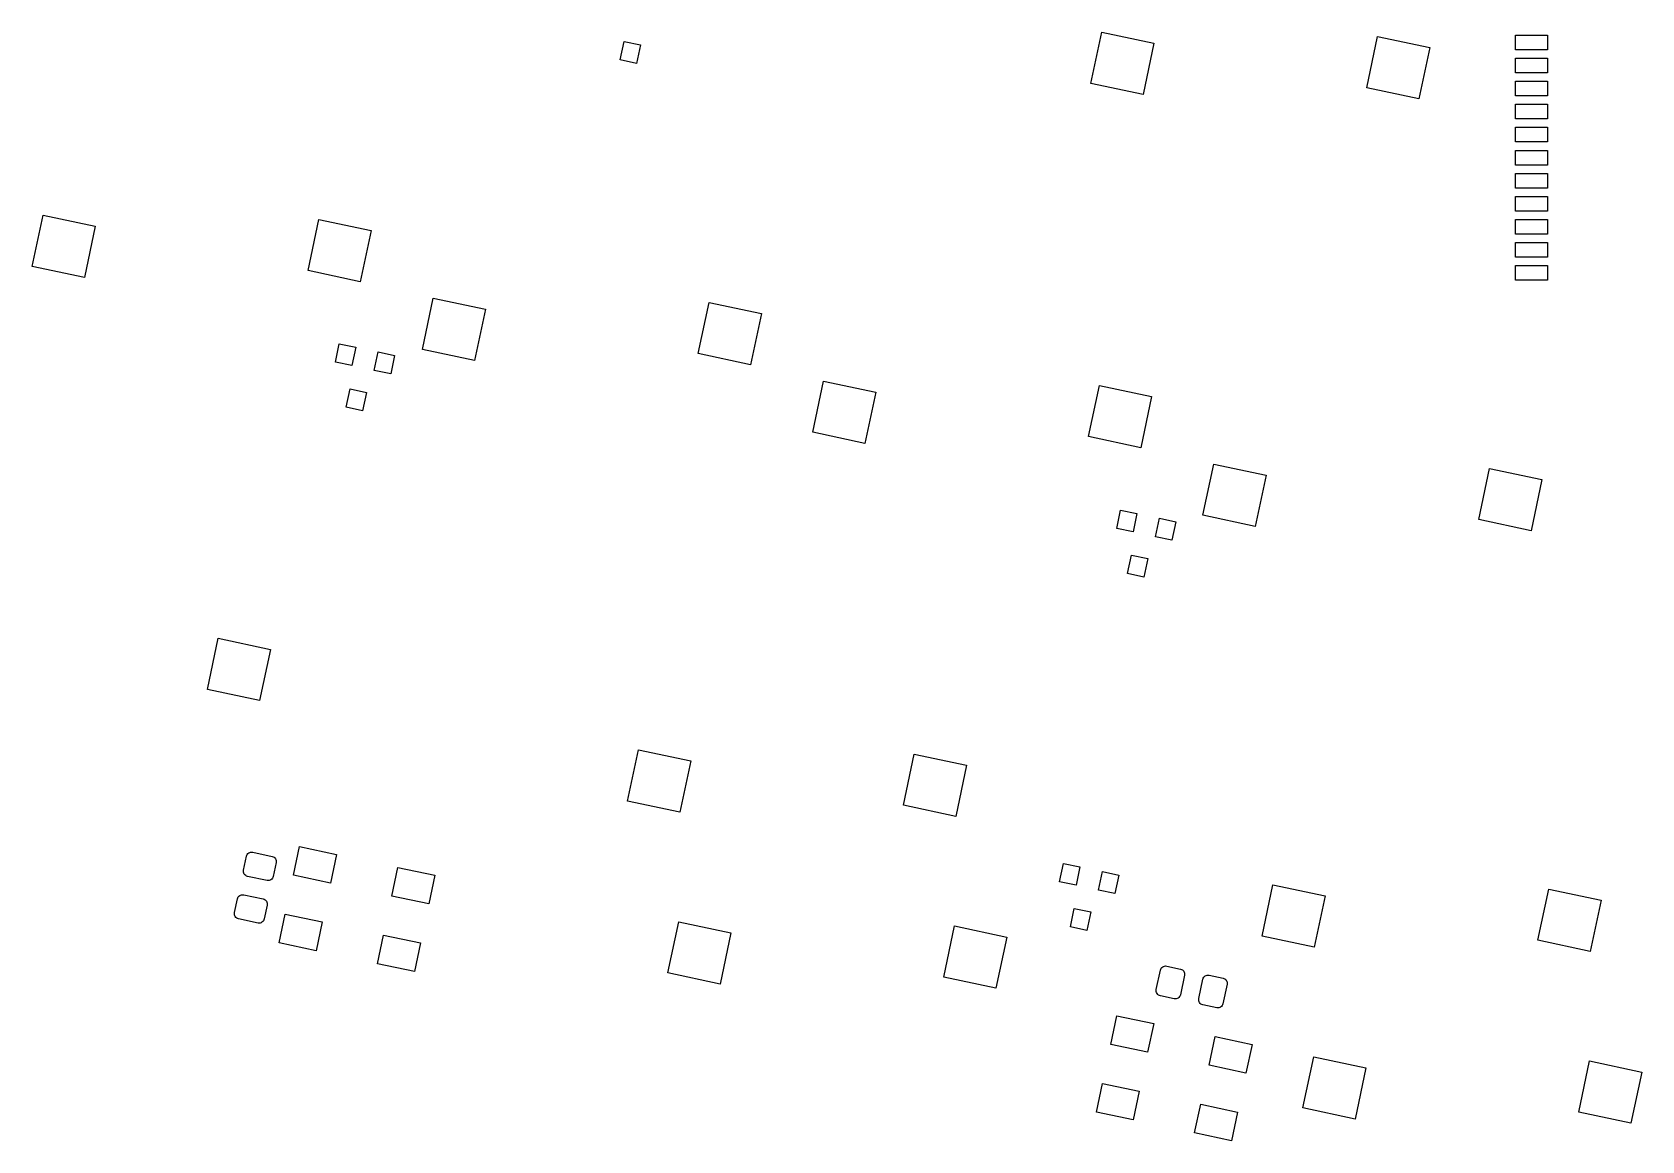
# Model space of a CAD drawing. Extents: x 25 to 360, y 20 to 129.
# Drawn here: x 108.4 to 185.3, y 20 to 72.9 of the extents above; entities that cross this region are included whole.
import ezdxf

# ---------------------------------------------------------------- set-up
doc = ezdxf.new("R2010")
doc.units = 0
doc.layers.add('BLACK', color=7, linetype='CONTINUOUS')

msp = doc.modelspace()

# ---------------------------------------------------------------- linework, layer by layer
at = {"layer": 'BLACK', "linetype": 'CONTINUOUS'}
for p, q in [((136.478, 71.5904), (136.665, 72.4707)), ((136.665, 72.4707), (137.448, 72.3044)), ((137.448, 72.3044), (137.26, 71.4241)), ((158.949, 70.4652), (159.468, 72.9106)), ((159.468, 72.9106), (161.963, 72.3804)), ((161.963, 72.3804), (161.443, 69.935)), ((172.121, 70.262), (172.641, 72.7074)), ((172.641, 72.7074), (175.135, 72.1772)), ((179.227, 72.0724), (179.227, 72.7724)), ((179.227, 72.7724), (180.751, 72.7724)), ((180.751, 72.7724), (180.751, 72.0724)), ((137.26, 71.4241), (136.478, 71.5904)), ((175.135, 72.1772), (174.615, 69.7319)), ((180.751, 72.0724), (179.227, 72.0724)), ((179.227, 70.9724), (179.227, 71.6724)), ((179.227, 71.6724), (180.751, 71.6724)), ((180.751, 71.6724), (180.751, 70.9724)), ((180.751, 70.9724), (179.227, 70.9724)), ((161.443, 69.935), (158.949, 70.4652)), ((174.615, 69.7319), (172.121, 70.262)), ((179.227, 69.8724), (179.227, 70.5724)), ((179.227, 70.5724), (180.751, 70.5724)), ((180.751, 70.5724), (180.751, 69.8724)), ((180.751, 69.8724), (179.227, 69.8724)), ((179.227, 68.7724), (179.227, 69.4724)), ((179.227, 69.4724), (180.751, 69.4724)), ((180.751, 69.4724), (180.751, 68.7724)), ((180.751, 68.7724), (179.227, 68.7724)), ((179.227, 67.6724), (179.227, 68.3724)), ((179.227, 68.3724), (180.751, 68.3724)), ((180.751, 67.6724), (179.227, 67.6724)), ((180.751, 68.3724), (180.751, 67.6724)), ((179.227, 66.5724), (179.227, 67.2724)), ((179.227, 67.2724), (180.751, 67.2724)), ((180.751, 67.2724), (180.751, 66.5724)), ((180.751, 66.5724), (179.227, 66.5724)), ((179.227, 65.4724), (179.227, 66.1724)), ((179.227, 66.1724), (180.751, 66.1724)), ((180.751, 66.1724), (180.751, 65.4724)), ((180.751, 65.4724), (179.227, 65.4724)), ((179.227, 64.3724), (179.227, 65.0724)), ((179.227, 65.0724), (180.751, 65.0724)), ((180.751, 65.0724), (180.751, 64.3724)), ((108.397, 61.7373), (108.917, 64.1827)), ((108.917, 64.1827), (111.411, 63.6525)), ((121.57, 61.5342), (122.09, 63.9795)), ((122.09, 63.9795), (124.584, 63.4494)), ((180.751, 64.3724), (179.227, 64.3724)), ((179.227, 63.2724), (179.227, 63.9724)), ((179.227, 63.9724), (180.751, 63.9724)), ((180.751, 63.9724), (180.751, 63.2724)), ((111.411, 63.6525), (110.892, 61.2072)), ((124.584, 63.4494), (124.064, 61.004)), ((180.751, 63.2724), (179.227, 63.2724)), ((179.227, 62.1724), (179.227, 62.8724)), ((179.227, 62.8724), (180.751, 62.8724)), ((180.751, 62.8724), (180.751, 62.1724)), ((110.892, 61.2072), (108.397, 61.7373)), ((124.064, 61.004), (121.57, 61.5342)), ((180.751, 62.1724), (179.227, 62.1724)), ((179.227, 61.0724), (179.227, 61.7724)), ((179.227, 61.7724), (180.751, 61.7724)), ((180.751, 61.7724), (180.751, 61.0724)), ((180.751, 61.0724), (179.227, 61.0724)), ((127.031, 57.7766), (127.551, 60.222)), ((127.551, 60.222), (130.045, 59.6918)), ((140.204, 57.5735), (140.723, 60.0188)), ((140.723, 60.0188), (143.218, 59.4886)), ((130.045, 59.6918), (129.525, 57.2465)), ((143.218, 59.4886), (142.698, 57.0433)), ((122.875, 57.1644), (123.062, 58.0448)), ((123.062, 58.0448), (123.845, 57.8784)), ((123.845, 57.8784), (123.658, 56.9981)), ((124.734, 56.7694), (124.921, 57.6497)), ((124.921, 57.6497), (125.703, 57.4834)), ((129.525, 57.2465), (127.031, 57.7766)), ((123.658, 56.9981), (122.875, 57.1644)), ((125.703, 57.4834), (125.516, 56.6031)), ((142.698, 57.0433), (140.204, 57.5735)), ((125.516, 56.6031), (124.734, 56.7694)), ((145.665, 53.8159), (146.185, 56.2613)), ((146.185, 56.2613), (148.679, 55.7311)), ((123.388, 55.0106), (123.576, 55.891)), ((123.576, 55.891), (124.358, 55.7246)), ((124.358, 55.7246), (124.171, 54.8443)), ((148.679, 55.7311), (148.159, 53.2857)), ((158.837, 53.6127), (159.357, 56.0581)), ((159.357, 56.0581), (161.851, 55.5279)), ((161.851, 55.5279), (161.332, 53.0826)), ((124.171, 54.8443), (123.388, 55.0106)), ((148.159, 53.2857), (145.665, 53.8159)), ((161.332, 53.0826), (158.837, 53.6127)), ((164.299, 49.8552), (164.818, 52.3006)), ((164.818, 52.3006), (167.313, 51.7704)), ((167.313, 51.7704), (166.793, 49.325)), ((177.471, 49.652), (177.991, 52.0974)), ((177.991, 52.0974), (180.485, 51.5672)), ((180.485, 51.5672), (179.965, 49.1219)), ((160.181, 49.2269), (160.368, 50.1073)), ((160.368, 50.1073), (161.151, 49.941)), ((160.964, 49.0606), (160.181, 49.2269)), ((161.151, 49.941), (160.964, 49.0606)), ((162.04, 48.8319), (162.227, 49.7122)), ((162.227, 49.7122), (163.009, 49.5459)), ((163.009, 49.5459), (162.822, 48.6656)), ((166.793, 49.325), (164.299, 49.8552)), ((179.965, 49.1219), (177.471, 49.652)), ((162.822, 48.6656), (162.04, 48.8319)), ((160.695, 47.0731), (160.882, 47.9535)), ((160.882, 47.9535), (161.664, 47.7871)), ((161.664, 47.7871), (161.477, 46.9068)), ((161.477, 46.9068), (160.695, 47.0731)), ((116.76, 41.5442), (117.28, 43.9895)), ((117.28, 43.9895), (119.774, 43.4594)), ((119.774, 43.4594), (119.254, 41.014)), ((119.254, 41.014), (116.76, 41.5442)), ((136.826, 36.2191), (137.346, 38.6645)), ((137.346, 38.6645), (139.84, 38.1343)), ((149.999, 36.016), (150.518, 38.4613)), ((150.518, 38.4613), (153.013, 37.9311)), ((139.84, 38.1343), (139.32, 35.689)), ((153.013, 37.9311), (152.493, 35.4858)), ((139.32, 35.689), (136.826, 36.2191)), ((152.493, 35.4858), (149.999, 36.016)), ((120.877, 32.6811), (121.168, 34.0505)), ((121.168, 34.0505), (122.929, 33.6763)), ((118.49, 32.9227), (118.63, 33.5829)), ((118.63, 33.5829), (118.645, 33.6296)), ((118.645, 33.6296), (118.669, 33.6725)), ((118.669, 33.6725), (118.7, 33.71)), ((118.7, 33.71), (118.739, 33.7406)), ((118.739, 33.7406), (118.782, 33.7631)), ((118.782, 33.7631), (118.829, 33.7768)), ((118.829, 33.7768), (118.878, 33.7809)), ((118.878, 33.7809), (118.927, 33.7755)), ((118.927, 33.7755), (119.856, 33.578)), ((119.856, 33.578), (119.903, 33.5631)), ((119.903, 33.5631), (119.946, 33.5395)), ((120.048, 33.2814), (119.908, 32.6212)), ((119.946, 33.5395), (119.983, 33.5079)), ((119.983, 33.5079), (120.014, 33.4696)), ((120.014, 33.4696), (120.036, 33.4261)), ((120.036, 33.4261), (120.05, 33.379)), ((120.054, 33.3302), (120.048, 33.2814)), ((120.05, 33.379), (120.054, 33.3302)), ((122.929, 33.6763), (122.638, 32.3069)), ((125.572, 31.6831), (125.863, 33.0526)), ((125.863, 33.0526), (127.624, 32.6783)), ((157.457, 32.3661), (157.644, 33.2464)), ((157.644, 33.2464), (158.426, 33.0801)), ((158.426, 33.0801), (158.239, 32.1997)), ((118.484, 32.874), (118.49, 32.9227)), ((118.489, 32.8251), (118.484, 32.874)), ((118.502, 32.7781), (118.489, 32.8251)), ((118.525, 32.7345), (118.502, 32.7781)), ((118.555, 32.6962), (118.525, 32.7345)), ((118.593, 32.6647), (118.555, 32.6962)), ((118.636, 32.641), (118.593, 32.6647)), ((118.682, 32.6262), (118.636, 32.641)), ((119.612, 32.4286), (118.682, 32.6262)), ((119.66, 32.4232), (119.612, 32.4286)), ((119.709, 32.4274), (119.66, 32.4232)), ((119.756, 32.441), (119.709, 32.4274)), ((119.8, 32.4635), (119.756, 32.441)), ((119.838, 32.4941), (119.8, 32.4635)), ((119.87, 32.5316), (119.838, 32.4941)), ((119.893, 32.5745), (119.87, 32.5316)), ((119.908, 32.6212), (119.893, 32.5745)), ((122.638, 32.3069), (120.877, 32.6811)), ((127.624, 32.6783), (127.333, 31.3089)), ((158.239, 32.1997), (157.457, 32.3661)), ((159.315, 31.971), (159.502, 32.8514)), ((159.502, 32.8514), (160.285, 32.685)), ((160.285, 32.685), (160.098, 31.8047)), ((118.058, 30.893), (118.199, 31.5533)), ((118.199, 31.5533), (118.214, 31.6)), ((118.214, 31.6), (118.237, 31.6429)), ((118.237, 31.6429), (118.269, 31.6804)), ((118.269, 31.6804), (118.307, 31.711)), ((118.307, 31.711), (118.351, 31.7335)), ((118.351, 31.7335), (118.398, 31.7471)), ((118.398, 31.7471), (118.447, 31.7513)), ((118.447, 31.7513), (118.495, 31.7458)), ((118.495, 31.7458), (119.425, 31.5483)), ((119.425, 31.5483), (119.471, 31.5335)), ((119.471, 31.5335), (119.514, 31.5098)), ((127.333, 31.3089), (125.572, 31.6831)), ((160.098, 31.8047), (159.315, 31.971)), ((167.122, 29.7794), (167.642, 32.2248)), ((167.642, 32.2248), (170.136, 31.6946)), ((170.136, 31.6946), (169.617, 29.2492)), ((180.295, 29.5762), (180.815, 32.0216)), ((180.815, 32.0216), (183.309, 31.4914)), ((118.053, 30.8443), (118.058, 30.893)), ((118.057, 30.7955), (118.053, 30.8443)), ((118.071, 30.7484), (118.057, 30.7955)), ((118.093, 30.7049), (118.071, 30.7484)), ((119.617, 31.2518), (119.477, 30.5915)), ((119.514, 31.5098), (119.552, 31.4782)), ((119.552, 31.4782), (119.582, 31.4399)), ((119.582, 31.4399), (119.605, 31.3964)), ((119.605, 31.3964), (119.618, 31.3493)), ((119.623, 31.3005), (119.617, 31.2518)), ((119.618, 31.3493), (119.623, 31.3005)), ((120.191, 29.4532), (120.482, 30.8226)), ((120.482, 30.8226), (122.243, 30.4484)), ((157.97, 30.2122), (158.157, 31.0926)), ((158.157, 31.0926), (158.94, 30.9263)), ((158.94, 30.9263), (158.753, 30.0459)), ((183.309, 31.4914), (182.789, 29.0461)), ((118.124, 30.6666), (118.093, 30.7049)), ((118.161, 30.635), (118.124, 30.6666)), ((118.204, 30.6113), (118.161, 30.635)), ((118.251, 30.5965), (118.204, 30.6113)), ((119.18, 30.399), (118.251, 30.5965)), ((119.229, 30.3935), (119.18, 30.399)), ((119.278, 30.3977), (119.229, 30.3935)), ((119.325, 30.4113), (119.278, 30.3977)), ((119.368, 30.4339), (119.325, 30.4113)), ((119.407, 30.4644), (119.368, 30.4339)), ((119.438, 30.5019), (119.407, 30.4644)), ((119.462, 30.5448), (119.438, 30.5019)), ((119.477, 30.5915), (119.462, 30.5448)), ((122.243, 30.4484), (121.952, 29.079)), ((138.749, 28.0154), (139.269, 30.4608)), ((139.269, 30.4608), (141.763, 29.9306)), ((151.922, 27.8122), (152.441, 30.2576)), ((152.441, 30.2576), (154.936, 29.7274)), ((158.753, 30.0459), (157.97, 30.2122)), ((121.952, 29.079), (120.191, 29.4532)), ((124.886, 28.4553), (125.177, 29.8247)), ((125.177, 29.8247), (126.938, 29.4504)), ((126.938, 29.4504), (126.647, 28.081)), ((141.763, 29.9306), (141.243, 27.4853)), ((154.936, 29.7274), (154.416, 27.2821)), ((169.617, 29.2492), (167.122, 29.7794)), ((182.789, 29.0461), (180.295, 29.5762)), ((126.647, 28.081), (124.886, 28.4553)), ((141.243, 27.4853), (138.749, 28.0154)), ((154.416, 27.2821), (151.922, 27.8122)), ((162.074, 27.2206), (162.272, 28.1499)), ((162.272, 28.1499), (162.287, 28.1966)), ((162.287, 28.1966), (162.311, 28.2395)), ((162.311, 28.2395), (162.342, 28.277)), ((162.342, 28.277), (162.38, 28.3076)), ((162.38, 28.3076), (162.424, 28.3301)), ((162.424, 28.3301), (162.471, 28.3437)), ((162.471, 28.3437), (162.52, 28.3479)), ((162.52, 28.3479), (162.569, 28.3424)), ((162.569, 28.3424), (163.229, 28.2021)), ((163.421, 27.9056), (163.224, 26.9763)), ((163.229, 28.2021), (163.275, 28.1873)), ((163.275, 28.1873), (163.318, 28.1636)), ((163.318, 28.1636), (163.356, 28.132)), ((163.356, 28.132), (163.386, 28.0937)), ((163.386, 28.0937), (163.409, 28.0502)), ((163.409, 28.0502), (163.423, 28.0031)), ((163.427, 27.9543), (163.421, 27.9056)), ((163.423, 28.0031), (163.427, 27.9543)), ((164.104, 26.7892), (164.302, 27.7185)), ((164.302, 27.7185), (164.317, 27.7652)), ((164.317, 27.7652), (164.34, 27.8081)), ((164.34, 27.8081), (164.372, 27.8456)), ((164.372, 27.8456), (164.41, 27.8762)), ((164.41, 27.8762), (164.454, 27.8987)), ((164.454, 27.8987), (164.501, 27.9123)), ((164.501, 27.9123), (164.549, 27.9165)), ((164.549, 27.9165), (164.598, 27.911)), ((164.598, 27.911), (165.258, 27.7707)), ((165.258, 27.7707), (165.305, 27.7558)), ((165.305, 27.7558), (165.348, 27.7322)), ((165.348, 27.7322), (165.386, 27.7006)), ((165.386, 27.7006), (165.416, 27.6623)), ((162.069, 27.1719), (162.074, 27.2206)), ((162.073, 27.1231), (162.069, 27.1719)), ((162.087, 27.076), (162.073, 27.1231)), ((162.109, 27.0325), (162.087, 27.076)), ((162.14, 26.9942), (162.109, 27.0325)), ((162.177, 26.9626), (162.14, 26.9942)), ((162.22, 26.939), (162.177, 26.9626)), ((162.267, 26.9241), (162.22, 26.939)), ((162.927, 26.7838), (162.267, 26.9241)), ((163.209, 26.9296), (163.185, 26.8867)), ((163.224, 26.9763), (163.209, 26.9296)), ((165.451, 27.4742), (165.253, 26.5449)), ((165.416, 27.6623), (165.439, 27.6188)), ((165.439, 27.6188), (165.452, 27.5717)), ((165.456, 27.5229), (165.451, 27.4742)), ((165.452, 27.5717), (165.456, 27.5229)), ((162.976, 26.7783), (162.927, 26.7838)), ((163.025, 26.7825), (162.976, 26.7783)), ((163.072, 26.7961), (163.025, 26.7825)), ((163.115, 26.8187), (163.072, 26.7961)), ((163.154, 26.8492), (163.115, 26.8187)), ((163.185, 26.8867), (163.154, 26.8492)), ((164.099, 26.7405), (164.104, 26.7892)), ((164.103, 26.6917), (164.099, 26.7405)), ((164.116, 26.6446), (164.103, 26.6917)), ((164.139, 26.6011), (164.116, 26.6446)), ((164.17, 26.5628), (164.139, 26.6011)), ((164.207, 26.5312), (164.17, 26.5628)), ((164.25, 26.5075), (164.207, 26.5312)), ((164.297, 26.4927), (164.25, 26.5075)), ((164.957, 26.3524), (164.297, 26.4927)), ((165.006, 26.3469), (164.957, 26.3524)), ((165.055, 26.3511), (165.006, 26.3469)), ((165.102, 26.3647), (165.055, 26.3511)), ((165.145, 26.3872), (165.102, 26.3647)), ((165.183, 26.4178), (165.145, 26.3872)), ((165.215, 26.4553), (165.183, 26.4178)), ((165.239, 26.4982), (165.215, 26.4553)), ((165.253, 26.5449), (165.239, 26.4982)), ((159.896, 24.6065), (160.187, 25.9759)), ((160.187, 25.9759), (161.948, 25.6017)), ((161.948, 25.6017), (161.657, 24.2323)), ((161.657, 24.2323), (159.896, 24.6065)), ((164.591, 23.6085), (164.882, 24.9779)), ((164.882, 24.9779), (166.643, 24.6037)), ((166.643, 24.6037), (166.352, 23.2343)), ((169.069, 21.5754), (169.589, 24.0208)), ((169.589, 24.0208), (172.083, 23.4906)), ((166.352, 23.2343), (164.591, 23.6085)), ((172.083, 23.4906), (171.563, 21.0453)), ((182.242, 21.3723), (182.761, 23.8176)), ((182.761, 23.8176), (185.256, 23.2874)), ((185.256, 23.2874), (184.736, 20.8421)), ((159.21, 21.3786), (159.501, 22.748)), ((159.501, 22.748), (161.262, 22.3738)), ((161.262, 22.3738), (160.971, 21.0044)), ((163.905, 20.3806), (164.196, 21.75)), ((164.196, 21.75), (165.957, 21.3758)), ((171.563, 21.0453), (169.069, 21.5754)), ((160.971, 21.0044), (159.21, 21.3786)), ((165.957, 21.3758), (165.666, 20.0064)), ((184.736, 20.8421), (182.242, 21.3723)), ((165.666, 20.0064), (163.905, 20.3806))]:
    msp.add_line(p, q, dxfattribs=at)

doc.saveas('drawing.dxf')
